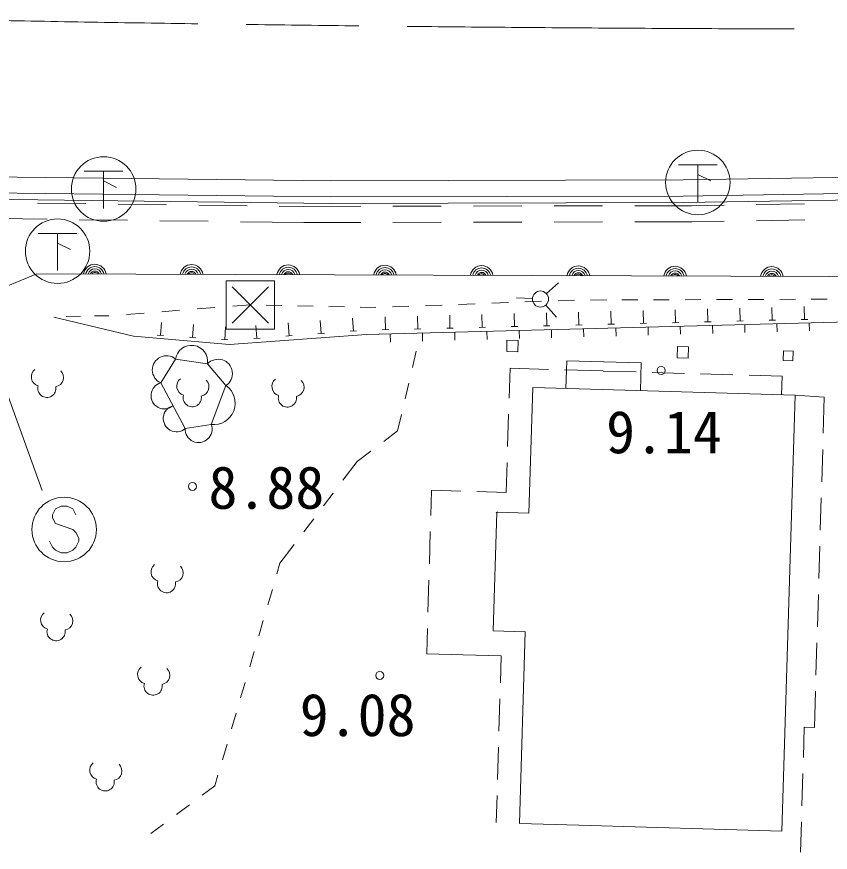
# Model space of a CAD drawing. Units: millimetres, scale not verified. Extents: x 40000 to 680000, y 20000 to 380000.
# Drawn here: x 518844 to 544082, y 251639 to 277539 of the extents above; entities that cross this region are included whole.
import ezdxf
from ezdxf.enums import TextEntityAlignment as Align

# ---------------------------------------------------------------- set-up
doc = ezdxf.new("R2010")
doc.units = ezdxf.units.MM
doc.header["$LTSCALE"] = 1000
doc.linetypes.add('CHAIN', pattern=[18.5, 12, -1.5, 3.5, -1.5])
for name, color, linetype, lineweight in [('M-BGD', 7, 'Continuous', 13), ('M-BGD-EXST', 7, 'Continuous', 13), ('M-BMK', 2, 'CHAIN', 13), ('M-BMK-OTRS', 5, 'Continuous', 13), ('M-BMK-ROW', 30, 'Continuous', 13), ('M-STR-STRC', 7, 'Continuous', 13), ('M-STR-STRD', 7, 'Continuous', 13)]:
    doc.layers.add(name, color=color, linetype=linetype, lineweight=lineweight)
doc.styles.add('ＭＳ ゴシック', font='')
doc.styles.get('ＭＳ ゴシック').set_extended_font_data('MS Gothic')

msp = doc.modelspace()

# ---------------------------------------------------------------- linework, layer by layer
at = {"layer": 'M-BGD'}
for p, q in [((520989, 271745), (519490, 271764)), ((523489, 271713), (521989, 271732)), ((525989, 271682), (524489, 271701)), ((540785, 271698), (539778, 271682)), ((543285, 271739), (541785, 271714)), ((527752, 271660), (526989, 271669)), ((529515, 271663), (527752, 271660)), ((532015, 271667), (530515, 271665)), ((534515, 271672), (533015, 271669)), ((537015, 271677), (535515, 271674)), ((539778, 271682), (538015, 271679)), ((519785, 271260), (517819, 271285)), ((522284, 271228), (520785, 271247)), ((524784, 271197), (523284, 271216)), ((527749, 271160), (525784, 271184)), ((537016, 271177), (535516, 271174)), ((539783, 271182), (538016, 271179)), ((540790, 271198), (539783, 271182)), ((543290, 271239), (541790, 271214)), ((529516, 271163), (527749, 271160)), ((532016, 271167), (530516, 271165)), ((534516, 271172), (533016, 271169)), ((535277, 268955), (535649, 269290)), ((526094, 268607), (525545, 268565)), ((527066, 268587), (526580, 268597)), ((532039, 268603), (531525, 268584)), ((533067, 268642), (532553, 268623)), ((534095, 268680), (533581, 268661)), ((534343, 268828), (534842, 268802)), ((535123, 268718), (534609, 268699)), ((535258, 268603), (535593, 268231)), ((536151, 268756), (535637, 268737)), ((537154, 268760), (536641, 268758)), ((538109, 268763), (537619, 268761)), ((539087, 268766), (538598, 268765)), ((540066, 268770), (539577, 268768)), ((541045, 268773), (540556, 268771)), ((542024, 268776), (541534, 268775)), ((543003, 268780), (542513, 268778)), ((543981, 268783), (543492, 268781)), ((522798, 268354), (522248, 268311)), ((523896, 268438), (523347, 268396)), ((524995, 268522), (524446, 268480)), ((528039, 268567), (527553, 268577)), ((529011, 268547), (528525, 268557)), ((529983, 268527), (529497, 268537)), ((531011, 268565), (530497, 268546)), ((534285, 267935), (534275, 268335)), ((535284, 267959), (535275, 268359)), ((536284, 267984), (536274, 268384)), ((537284, 268008), (537274, 268408)), ((538283, 268033), (538274, 268433)), ((539283, 268057), (539273, 268457)), ((540283, 268082), (540273, 268481)), ((541282, 268106), (541273, 268506)), ((542282, 268130), (542272, 268530)), ((543282, 268155), (543272, 268555)), ((522472, 267639), (520001, 268230)), ((520819, 268257), (520380, 268251)), ((521699, 268269), (521259, 268263)), ((528290, 267722), (528260, 268121)), ((529287, 267797), (529257, 268196)), ((529693, 267687), (546164, 268123)), ((530286, 267837), (530276, 268237)), ((531285, 267862), (531276, 268262)), ((532285, 267886), (532275, 268286)), ((533285, 267911), (533275, 268311)), ((540383, 268084), (540183, 268079)), ((541382, 268108), (541183, 268103)), ((542382, 268133), (542182, 268128)), ((543382, 268157), (543182, 268152)), ((523303, 267666), (523331, 268065)), ((524301, 267597), (524328, 267996)), ((525298, 267527), (525326, 267926)), ((526295, 267572), (526265, 267971)), ((527293, 267647), (527262, 268046)), ((530386, 267840), (530186, 267835)), ((531385, 267864), (531185, 267859)), ((532385, 267889), (532185, 267884)), ((533385, 267913), (533185, 267908)), ((534385, 267938), (534185, 267933)), ((534429, 267812), (534436, 267562)), ((535384, 267962), (535184, 267957)), ((535429, 267839), (535436, 267589)), ((536384, 267986), (536184, 267981)), ((536429, 267865), (536435, 267615)), ((537384, 268011), (537184, 268006)), ((537428, 267892), (537435, 267642)), ((538383, 268035), (538183, 268030)), ((538428, 267918), (538435, 267668)), ((539383, 268060), (539183, 268055)), ((539428, 267944), (539434, 267695)), ((540427, 267971), (540434, 267721)), ((541427, 267997), (541434, 267747)), ((542427, 268024), (542433, 267774)), ((543426, 268050), (543433, 267800)), ((525450, 267379), (522472, 267639)), ((523403, 267659), (523203, 267673)), ((524400, 267590), (524201, 267604)), ((529693, 267687), (525450, 267379)), ((526395, 267579), (526196, 267564)), ((527392, 267654), (527193, 267639)), ((528389, 267729), (528190, 267714)), ((529387, 267804), (529187, 267789)), ((530431, 267706), (530437, 267456)), ((531431, 267733), (531437, 267483)), ((532430, 267759), (532437, 267509)), ((533430, 267786), (533436, 267536)), ((525398, 267520), (525198, 267534)), ((534043, 267163), (534053, 267513)), ((534053, 267513), (534403, 267502)), ((534392, 267152), (534403, 267502)), ((539327, 266968), (539337, 267318)), ((539337, 267318), (539687, 267308)), ((539677, 266958), (539687, 267308)), ((531236, 267173), (531118, 266667)), ((534043, 267163), (534392, 267152)), ((542618, 266878), (542627, 267178)), ((542627, 267178), (542927, 267169)), ((542918, 266869), (542927, 267169)), ((523772, 266927), (523312, 266190)), ((524763, 266779), (523772, 266927)), ((525336, 266103), (524763, 266779)), ((535908, 266869), (535882, 266013)), ((537051, 266842), (535908, 266869)), ((538216, 266815), (537052, 266842)), ((538216, 266815), (538190, 265945)), ((539327, 266968), (539677, 266958)), ((542618, 266878), (542918, 266869)), ((534147, 266643), (534119, 265717)), ((535342, 266607), (534147, 266643)), ((537036, 266558), (535841, 266593)), ((538061, 266527), (537037, 266557)), ((539561, 266483), (538561, 266513)), ((541060, 266439), (540060, 266468)), ((542585, 266394), (541560, 266424)), ((542585, 266394), (542567, 265817)), ((523312, 266190), (524069, 264770)), ((524881, 264902), (525336, 266103)), ((531004, 266180), (530890, 265693)), ((534850, 266044), (534731, 262147)), ((537005, 265980), (534850, 266044)), ((542990, 265804), (537006, 265980)), ((542990, 265804), (542577, 252291)), ((543895, 265749), (542990, 265804)), ((543861, 264626), (543895, 265749)), ((530776, 265206), (530658, 264700)), ((534103, 265217), (534073, 264217)), ((524069, 264770), (524881, 264902)), ((530658, 264700), (530231, 264377)), ((529833, 264075), (529406, 263752)), ((543816, 263127), (543846, 264127)), ((529406, 263752), (528964, 263170)), ((534058, 263718), (534029, 262792)), ((528662, 262772), (528360, 262374)), ((531712, 262862), (531689, 262078)), ((531712, 262862), (532621, 262836)), ((533121, 262821), (534029, 262794)), ((543771, 261628), (543801, 262627)), ((533737, 262178), (533625, 258499)), ((533718, 262161), (533756, 262194)), ((533737, 262178), (534735, 262148)), ((534731, 262147), (534731, 262148)), ((528058, 261975), (527755, 261577)), ((531674, 261578), (531645, 260579)), ((527453, 261179), (527011, 260597)), ((543727, 260128), (543756, 261128)), ((527011, 260597), (526914, 260266)), ((531630, 260079), (531601, 259079)), ((526774, 259786), (526634, 259306)), ((543682, 258629), (543712, 259629)), ((526493, 258826), (526353, 258346)), ((531586, 258580), (531563, 257795)), ((533625, 258499), (534622, 258470)), ((534438, 252539), (534619, 258470)), ((543637, 257130), (543667, 258129)), ((526212, 257866), (526072, 257387)), ((532689, 257762), (531563, 257795)), ((533875, 257727), (532689, 257762)), ((533849, 256893), (533875, 257727)), ((525931, 256907), (525791, 256427)), ((543589, 255507), (543622, 256630)), ((533804, 255394), (533834, 256394)), ((525650, 255947), (525510, 255467)), ((543247, 254577), (543275, 255517)), ((543589, 255507), (543275, 255517)), ((525369, 254987), (525229, 254507)), ((533758, 253895), (533789, 254894)), ((525088, 254028), (524991, 253696)), ((543201, 253078), (543231, 254077)), ((524991, 253696), (524602, 253407)), ((533717, 252561), (533743, 253395)), ((524201, 253108), (523800, 252809)), ((536286, 252476), (534437, 252531)), ((543157, 251639), (543186, 252578)), ((523399, 252511), (523010, 252221)), ((542577, 252291), (536286, 252476))]:
    msp.add_line(p, q, dxfattribs=at)
for points in [[(564861, 269721), (557003, 269694), (546984, 269588), (544064, 269487), (519472, 269572)], [(517006, 268244), (517380, 268716), (519472, 269572)]]:
    msp.add_lwpolyline(points, dxfattribs=at)
for centre, radius in [((535092, 268788), 250), ((538835, 266573), 125), ((524296, 262978), 125), ((530108, 257121), 125)]:
    msp.add_circle(centre, radius, dxfattribs=at)
for centre, radius, start, end in [((521268, 269512), 354, 8.5988, 171.004), ((521268, 269512), 283, 10.8229, 168.78), ((521268, 269512), 212, 14.5692, 165.0336), ((521268, 269512), 142, 22.2809, 157.3219), ((524268, 269502), 354, 8.5988, 171.004), ((524268, 269502), 283, 10.8229, 168.78), ((524268, 269502), 212, 14.5692, 165.0336), ((524268, 269502), 142, 22.2809, 157.3219), ((527268, 269491), 354, 8.5988, 171.004), ((527268, 269491), 283, 10.8229, 168.78), ((527268, 269491), 212, 14.5692, 165.0336), ((527268, 269491), 142, 22.2809, 157.3219), ((530268, 269481), 354, 8.5988, 171.004), ((530268, 269481), 283, 10.8229, 168.78), ((530268, 269481), 212, 14.5692, 165.0336), ((530268, 269481), 142, 22.2809, 157.3219), ((533268, 269470), 354, 8.5988, 171.004), ((533268, 269470), 283, 10.8229, 168.78), ((533268, 269470), 212, 14.5692, 165.0336), ((536268, 269460), 354, 8.5988, 171.004), ((536268, 269460), 283, 10.8229, 168.78), ((536268, 269460), 212, 14.5692, 165.0336), ((539268, 269450), 354, 8.5988, 171.004), ((539268, 269450), 283, 10.8229, 168.78), ((539268, 269450), 212, 14.5692, 165.0336), ((542268, 269439), 354, 8.5988, 171.004), ((542268, 269439), 283, 10.8229, 168.78), ((542268, 269439), 212, 14.5692, 165.0336), ((521268, 269512), 100, 32.5986, 147.0042), ((524268, 269502), 100, 32.5986, 147.0042), ((527268, 269491), 100, 32.5986, 147.0042), ((530268, 269481), 100, 32.5986, 147.0042), ((533268, 269470), 142, 22.2809, 157.3219), ((533268, 269470), 100, 32.5986, 147.0042), ((536268, 269460), 142, 22.2809, 157.3219), ((536268, 269460), 100, 32.5986, 147.0042), ((539268, 269450), 142, 22.2809, 157.3219), ((539268, 269450), 100, 32.5986, 147.0042), ((542268, 269439), 142, 22.2809, 157.3219), ((542268, 269439), 100, 32.5986, 147.0042), ((524267, 266852), 501, 351.6282, 171.3862), ((523490, 266591), 439, 50.017, 246.1208), ((525090, 266476), 446, 303.412, 137.2015), ((519586, 266378), 288, 127.5503, 254.4208), ((520011, 266356), 288, 279.4794, 46.3467), ((524097, 266089), 288, 127.5515, 254.4196), ((524521, 266066), 288, 279.4774, 46.3487), ((527047, 266079), 288, 127.5503, 254.4208), ((527472, 266056), 288, 279.4778, 46.3483), ((519780, 266019), 283, 163.2638, 10.6348), ((523423, 265794), 412, 105.6765, 310.4065), ((524956, 265560), 663, 263.4506, 55.0471), ((524290, 265730), 283, 163.2638, 10.6348), ((527241, 265720), 283, 163.2638, 10.6348), ((523802, 265084), 412, 105.6763, 310.4061), ((524488, 264757), 419, 178.1364, 20.3297), ((523298, 260327), 288, 127.5503, 254.4208), ((523722, 260304), 288, 279.4794, 46.3467), ((523491, 259968), 283, 163.2638, 10.6348), ((519873, 258837), 288, 127.5503, 254.4208), ((520298, 258814), 288, 279.4778, 46.3483), ((520067, 258478), 283, 163.2638, 10.6348), ((522882, 257151), 288, 127.5499, 254.4212), ((523307, 257129), 288, 279.479, 46.3471), ((523076, 256792), 283, 163.2638, 10.6348), ((521396, 254181), 288, 127.5503, 254.4208), ((521820, 254158), 288, 279.4794, 46.3467), ((521590, 253822), 283, 163.2638, 10.6348)]:
    msp.add_arc(centre, radius, start, end, dxfattribs=at)
at = {"layer": 'M-BGD-EXST'}
for p, q in [((520941, 272748), (522141, 272748)), ((521541, 272748), (521541, 271598)), ((539373, 272952), (540573, 272952)), ((539973, 272952), (539973, 271802)), ((539973, 272652), (540373, 272452)), ((521541, 272448), (521941, 272248)), ((519513, 270821), (520713, 270821)), ((520113, 270821), (520113, 269671)), ((520113, 270521), (520513, 270321))]:
    msp.add_line(p, q, dxfattribs=at)
for centre in [(539973, 272402), (521541, 272198), (520113, 270271)]:
    msp.add_circle(centre, 1000, dxfattribs=at)
at = {"layer": 'M-BMK'}
msp.add_arc((547521, 1868757), 1591604, 268.73789, 270.64565, dxfattribs=at)
at = {"layer": 'M-BMK-OTRS'}
msp.add_lwpolyline([(565391, 272735), (563407, 272702), (547596, 272608), (539517, 272478), (528579, 272452), (516200, 272600), (513719, 272627)], dxfattribs=at)
at = {"layer": 'M-BMK-ROW'}
for p, q in [((525344, 267857), (525344, 269357)), ((525344, 269357), (526844, 269357)), ((525532, 269169), (526657, 268044)), ((526657, 269169), (525532, 268044)), ((526844, 269357), (526844, 267857)), ((526844, 267857), (525344, 267857))]:
    msp.add_line(p, q, dxfattribs=at)
at = {"layer": 'M-STR-STRC'}
for p, q in [((516413, 271762), (519634, 262850)), ((520225, 262371), (520044, 262280)), ((520407, 262371), (520225, 262371)), ((520589, 262280), (520407, 262371)), ((520044, 262280), (519953, 262098)), ((520680, 262098), (520589, 262280)), ((519953, 262098), (519953, 262007)), ((519953, 262007), (520044, 261826)), ((520044, 261826), (520589, 261644)), ((520589, 261644), (520680, 261553)), ((520680, 261553), (520771, 261371)), ((520771, 261371), (520771, 261280)), ((519953, 261098), (519862, 261280)), ((520044, 261007), (519953, 261098)), ((520680, 261098), (520589, 261007)), ((520771, 261280), (520680, 261098)), ((520225, 260917), (520044, 261007)), ((520407, 260917), (520225, 260917)), ((520589, 261007), (520407, 260917))]:
    msp.add_line(p, q, dxfattribs=at)
msp.add_circle((520316, 261644), 1000, dxfattribs=at)
at = {"layer": 'M-STR-STRD'}
for points in [[(563414, 272002), (547604, 271908), (539523, 271778), (528575, 271752), (516192, 271900), (513711, 271927)], [(563412, 272202), (547601, 272108), (539521, 271978), (528576, 271952), (516194, 272100), (513714, 272127)]]:
    msp.add_lwpolyline(points, dxfattribs=at)

# ---------------------------------------------------------------- texts
at = {"layer": 'M-BGD', "style": 'ＭＳ ゴシック'}
for s, p in [('9.14', (537127, 263611)), ('8.88', (524794, 261892)), ('9.08', (527625, 254845))]:
    msp.add_text(s, height=1320, dxfattribs=at).set_placement(p, align=Align.BOTTOM_LEFT)

doc.saveas('drawing.dxf')
